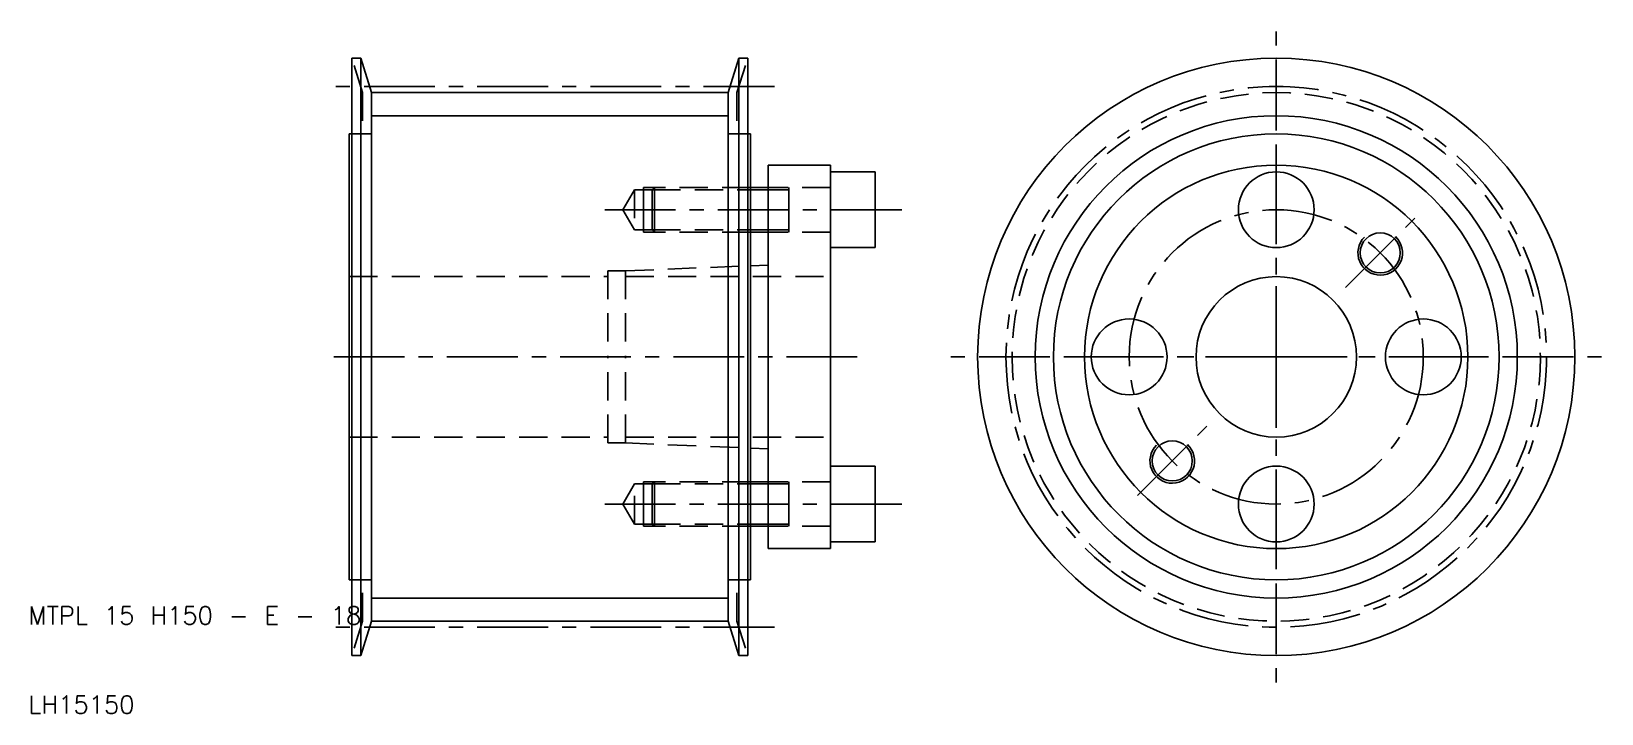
# Model space of a CAD drawing. Extents: x 10 to 186, y 10 to 86.
import ezdxf

# ---------------------------------------------------------------- set-up
doc = ezdxf.new("R2010")
doc.units = 0
doc.header["$LTSCALE"] = 0.25
doc.linetypes.add('CENTER', pattern=[50.8, 31.75, -6.35, 6.35, -6.35])
doc.linetypes.add('DASHED', pattern=[19.05, 12.7, -6.35])
doc.layers.get('0').update_dxf_attribs({"linetype": 'CONTINUOUS'})
doc.layers.add('CENTER', color=1, linetype='CENTER')
doc.styles.get("Standard").update_dxf_attribs({"font": 'txt.shx'})

msp = doc.modelspace()

# ---------------------------------------------------------------- linework, layer by layer
for p, q in [((46.3, 83.5), (46.3, 75)), ((47.3, 83.5), (46.3, 83.5)), ((47.3, 83.5), (47.3, 16.5)), ((48.5, 79.635), (47.3, 83.5)), ((88.5, 79.635), (89.7, 83.5)), ((89.7, 83.5), (89.7, 16.5)), ((89.7, 83.5), (90.7, 83.5)), ((90.7, 83.5), (90.7, 75)), ((88.5, 79.635), (48.5, 79.635)), ((48.5, 79.635), (48.5, 75)), ((88.5, 79.635), (88.5, 75)), ((46, 75), (46, 50)), ((46.3, 75), (46, 75)), ((46.3, 75), (46.3, 50)), ((48.5, 75), (48.5, 25)), ((88.5, 75), (88.5, 25)), ((90.7, 75), (90.7, 50)), ((90.7, 75), (91, 75)), ((91, 75), (91, 69)), ((93, 71.5), (100, 71.5)), ((93, 71.5), (93, 69)), ((100, 71.5), (100, 70.75)), ((100, 70.75), (100, 62.25)), ((100, 70.75), (105, 70.75)), ((105, 70.75), (105, 66.5)), ((91, 69), (91, 64)), ((93, 69), (91, 69)), ((93, 69), (93, 64)), ((105, 62.25), (105, 66.5)), ((91, 64), (91, 60.21875)), ((93, 64), (91, 64)), ((93, 64), (93, 60.3)), ((100, 62.25), (100, 50)), ((100, 62.25), (105, 62.25)), ((93, 60.3), (91, 60.21875)), ((91, 60.21875), (91, 50)), ((93, 60.3), (93, 50)), ((46, 25), (46, 50)), ((46.3, 25), (46.3, 50)), ((90.7, 25), (90.7, 50)), ((91, 39.78125), (91, 50)), ((93, 39.7), (93, 50)), ((100, 37.75), (100, 50)), ((91, 36), (91, 39.78125)), ((93, 39.7), (91, 39.78125)), ((93, 36), (93, 39.7)), ((100, 29.25), (100, 37.75)), ((100, 37.75), (105, 37.75)), ((105, 37.75), (105, 33.5)), ((91, 31), (91, 36)), ((93, 36), (91, 36)), ((93, 31), (93, 36)), ((105, 29.25), (105, 33.5)), ((91, 25), (91, 31)), ((93, 31), (91, 31)), ((93, 28.5), (93, 31)), ((93, 28.5), (100, 28.5)), ((100, 29.25), (105, 29.25)), ((100, 28.5), (100, 29.25)), ((46.3, 25), (46, 25)), ((46.3, 16.5), (46.3, 25)), ((48.5, 20.365), (48.5, 25)), ((88.5, 20.365), (88.5, 25)), ((90.7, 16.5), (90.7, 25)), ((90.7, 25), (91, 25)), ((48.5, 20.365), (47.3, 16.5)), ((88.5, 20.365), (48.5, 20.365)), ((88.5, 20.365), (89.7, 16.5)), ((47.3, 16.5), (46.3, 16.5)), ((89.7, 16.5), (90.7, 16.5))]:
    msp.add_line(p, q)
at = {"color": 3, "linetype": 'DASHED'}
for p, q in [((47.5, 79.635), (46.3, 83.5)), ((89.5, 79.635), (90.7, 83.5)), ((47.5, 79.635), (47.5, 75)), ((89.5, 79.635), (89.5, 75)), ((48.5, 75), (46.3, 75)), ((88.5, 75), (90.7, 75)), ((78, 68.75), (76.700962, 66.5)), ((80, 68.75), (78, 68.75)), ((78, 68.75), (78, 64.25)), ((79, 69), (79, 66.5)), ((80.25, 69), (79, 69)), ((80.25, 69), (80, 68.75)), ((80, 68.75), (80, 66.5)), ((80, 68.75), (91, 68.75)), ((80.25, 69), (80.25, 66.5)), ((91, 69), (80.25, 69)), ((100, 69), (93, 69)), ((93, 68.75), (95.333333, 68.75)), ((95.333333, 69), (95.333333, 66.5)), ((78, 64.25), (76.700962, 66.5)), ((79, 64), (79, 66.5)), ((80, 64.25), (80, 66.5)), ((80.25, 64), (80.25, 66.5)), ((95.333333, 64), (95.333333, 66.5)), ((80, 64.25), (78, 64.25)), ((80.25, 64), (79, 64)), ((80, 64.25), (91, 64.25)), ((80.25, 64), (80, 64.25)), ((91, 64), (80.25, 64)), ((93, 64.25), (95.333333, 64.25)), ((100, 64), (93, 64)), ((77, 59.65), (91, 60.21875)), ((46, 59), (75, 59)), ((75, 59.65), (75, 50)), ((75, 59.65), (77, 59.65)), ((77, 59.65), (77, 50)), ((77, 59), (100, 59)), ((75, 40.35), (75, 50)), ((77, 40.35), (77, 50)), ((46, 41), (75, 41)), ((77, 41), (100, 41)), ((75, 40.35), (77, 40.35)), ((77, 40.35), (91, 39.78125)), ((78, 35.75), (76.700962, 33.5)), ((80, 35.75), (78, 35.75)), ((78, 31.25), (78, 35.75)), ((80.25, 36), (79, 36)), ((79, 36), (79, 33.5)), ((80.25, 36), (80, 35.75)), ((80, 35.75), (91, 35.75)), ((80, 35.75), (80, 33.5)), ((91, 36), (80.25, 36)), ((80.25, 36), (80.25, 33.5)), ((100, 36), (93, 36)), ((93, 35.75), (95.333333, 35.75)), ((95.333333, 36), (95.333333, 33.5)), ((78, 31.25), (76.700962, 33.5)), ((79, 31), (79, 33.5)), ((80, 31.25), (80, 33.5)), ((80.25, 31), (80.25, 33.5)), ((95.333333, 31), (95.333333, 33.5)), ((80, 31.25), (78, 31.25)), ((80.25, 31), (79, 31)), ((80, 31.25), (91, 31.25)), ((80.25, 31), (80, 31.25)), ((91, 31), (80.25, 31)), ((93, 31.25), (95.333333, 31.25)), ((100, 31), (93, 31)), ((48.5, 25), (46.3, 25)), ((47.5, 20.365), (47.5, 25)), ((88.5, 25), (90.7, 25)), ((89.5, 20.365), (89.5, 25)), ((47.5, 20.365), (46.3, 16.5)), ((89.5, 20.365), (90.7, 16.5))]:
    msp.add_line(p, q, dxfattribs=at)
at = {"color": 3}
for p, q in [((88.5, 77.045), (48.5, 77.045)), ((93, 68.75), (91, 68.75)), ((93, 64.25), (91, 64.25)), ((93, 35.75), (91, 35.75)), ((93, 31.25), (91, 31.25)), ((88.5, 22.955), (48.5, 22.955))]:
    msp.add_line(p, q, dxfattribs=at)
for centre, radius in [((150, 50), 33.5), ((150, 50), 25), ((150, 50), 21.5), ((150, 50), 21.5), ((150, 66.5), 4.25), ((161.667262, 61.667262), 2.25), ((150, 50), 9), ((133.5, 50), 4.25), ((166.5, 50), 4.25), ((138.332738, 38.332738), 2.25), ((150, 33.5), 4.25)]:
    msp.add_circle(centre, radius)
at = {"color": 3, "linetype": 'DASHED'}
msp.add_circle((150, 50), 29.635, dxfattribs=at)
at = {"color": 3}
msp.add_circle((150, 50), 27.045, dxfattribs=at)
for centre in [(161.667262, 61.667262), (138.332738, 38.332738)]:
    msp.add_arc(centre, 2.5, 135, 47, dxfattribs=at)
at = {"layer": 'CENTER', "color": 1, "linetype": 'CENTER'}
for p, q in [((150, 50), (150, 86.5)), ((93.7, 80.32), (43.3, 80.32)), ((150, 73.75), (150, 59.25)), ((108, 66.5), (73.700962, 66.5)), ((157.778175, 57.778175), (165.556349, 65.556349)), ((103, 50), (43, 50)), ((150, 50), (113.5, 50)), ((126.25, 50), (140.75, 50)), ((150, 50), (186.5, 50)), ((150, 50), (150, 13.5)), ((173.75, 50), (159.25, 50)), ((134.443651, 34.443651), (142.221825, 42.221825)), ((150, 26.25), (150, 40.75)), ((108, 33.5), (73.700962, 33.5)), ((93.7, 19.68), (43.3, 19.68))]:
    msp.add_line(p, q, dxfattribs=at)
for radius in [30.32, 16.5]:
    msp.add_circle((150, 50), radius, dxfattribs=at)

# ---------------------------------------------------------------- texts
for s, p in [('MTPL 15 H150 - E - 18', (10, 20)), ('LH15150', (10, 10))]:
    msp.add_text(s, height=2).set_placement(p)

doc.saveas('drawing.dxf')
